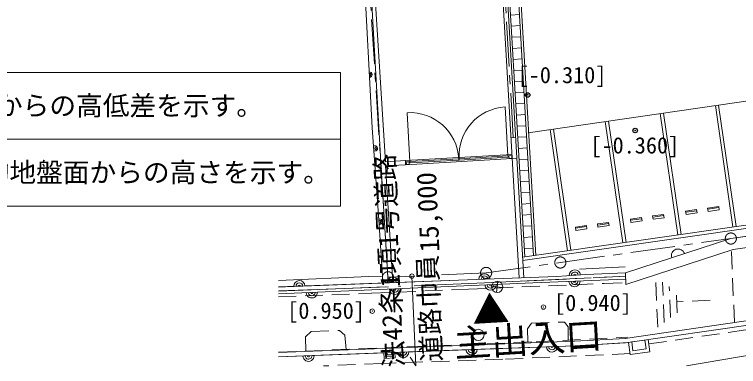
# Model space of a CAD drawing. Units: millimetres at full size, sheet at 1:400; details may follow other scales. Extents: x -117226 to 115574, y -80033 to 82367.
# Drawn here: x -37743 to -5209, y -55023 to -39221 of the extents above; entities that cross this region are included whole.
import ezdxf
from ezdxf.enums import TextEntityAlignment as Align

# ---------------------------------------------------------------- set-up
doc = ezdxf.new("R2010")
doc.units = ezdxf.units.MM
doc.header["$LTSCALE"] = 400
doc.header["$PDMODE"] = 32
doc.header["$PDSIZE"] = 200
for name, pattern in [('CHAIN1', [8, 5, -1, 1, -1]), ('DASHED2', [3, 2, -1]), ('LONG_DASHED_DOTTED', [15.25, 12, -1.5, 0.25, -1.5])]:
    doc.linetypes.add(name, pattern=pattern)
for name, color, linetype, lineweight in [('0-0_通芯', 7, 'CHAIN1', 9), ('0-8_寸法', 3, 'Continuous', 9), ('1-9_文字', 3, 'Continuous', 9), ('2-2_中線', 7, 'Continuous', 9), ('2-3_細線', 4, 'Continuous', 5), ('2-5_家具', 4, 'Continuous', 5), ('2-9_文字', 7, 'Continuous', 9), ('2-C_イス', 4, 'Continuous', 5), ('D-2_中線', 4, 'Continuous', 5), ('D-5_家具', 4, 'Continuous', 5), ('D-6_設備', 4, 'Continuous', 5), ('E-1_太線', 4, 'Continuous', 5)]:
    doc.layers.add(name, color=color, linetype=linetype, lineweight=lineweight)
doc.layers.add('5-9_文字', color=2, linetype='Continuous')
doc.styles.add('ＭＳ ゴシック', font='')
doc.styles.get('ＭＳ ゴシック').set_extended_font_data('MS Gothic')

msp = doc.modelspace()

# ---------------------------------------------------------------- linework, layer by layer
at = {"layer": '0-0_通芯'}
for p, q in [((-5553.9, -49277.8), (14339.4, -46406.1)), ((-13214.9, -50353.7), (-5553.9, -49277.8)), ((-16550.1, -50822.1), (-13214.9, -50353.7)), ((-16550.1, -50822.1), (-20961, -51017.9))]:
    msp.add_line(p, q, dxfattribs=at)
msp.add_lwpolyline([(-20961, -51017.9), (-24342, 2187), (-48468.9, 1685.9)], dxfattribs=at)
for centre in [(-5553.9, -49277.8), (-13214.9, -50353.7), (-16550.1, -50822.1), (-20961, -51017.9)]:
    msp.add_circle(centre, 250, dxfattribs=at)
at = {"layer": '0-8_寸法', "color": 7}
for p, q in [((-19884.7, -50970.1), (-19705.9, -54998.9)), ((-19705.9, -54998.9), (-19956.8, -54598.2))]:
    msp.add_line(p, q, dxfattribs=at)
at = {"layer": '0-8_寸法', "color": 6}
msp.add_point((-19884.7, -50970.1), dxfattribs=at)
at = {"layer": '1-9_文字', "color": 7}
for p, q in [((-49371.5, -41823.3), (-23087.2, -41823.3)), ((-23087.2, -41823.3), (-23087.2, -47823.3)), ((-49371.5, -44823.3), (-23087.2, -44823.3)), ((-49371.5, -47823.3), (-23087.2, -47823.3))]:
    msp.add_line(p, q, dxfattribs=at)
at = {"layer": '2-2_中線'}
for p, q in [((-21075.4, -45835.7), (-22229.1, -27622)), ((-15864.3, -37316), (-15059.5, -51046.9)), ((-15664.7, -37304.3), (-14859.6, -51039.3)), ((-21275, -45847.4), (-21754.8, -37661.4)), ((-15428.4, -44753.2), (-15228.7, -44741.5)), ((-20945, -51268.8), (-21275, -45847.4)), ((-20176.4, -45783), (-21075.4, -45835.7)), ((-20176.4, -45783), (-20165.9, -45962.7)), ((-15374, -45681.6), (-15174.3, -45669.9)), ((-20165.9, -45962.7), (-21064.4, -46015.3)), ((-20745.4, -51256.7), (-21064.4, -46015.3)), ((-20760.7, -51006.1), (-20961, -51017.9))]:
    msp.add_line(p, q, dxfattribs=at)
at = {"layer": '2-2_中線', "color": 4, "lineweight": 5}
msp.add_line((-14904.6, -50270.7), (30797.5, -43673.6), dxfattribs=at)
at = {"layer": '2-3_細線'}
for p, q in [((-14814.1, -50106.1), (-16331.4, -24220.9)), ((-14416.8, -50048.8), (-15254.2, -35761.8)), ((-14317.4, -50034.4), (-15148.2, -35861.8)), ((-14662.3, -44527.2), (23591.2, -39005.2)), ((-15450.7, -39245.1), (-15051.4, -39221.7)), ((-15421.5, -39744.2), (-15022.1, -39720.8)), ((-15392.2, -40243.4), (-14992.9, -40219.9)), ((-15362.9, -40742.5), (-14963.6, -40719.1)), ((-15333.7, -41241.6), (-14934.4, -41218.2)), ((-15304.4, -41740.8), (-14905.1, -41717.4)), ((-15275.2, -42239.9), (-14875.9, -42216.5)), ((-15245.9, -42739.1), (-14846.6, -42715.7)), ((-15216.7, -43238.2), (-14817.3, -43214.8)), ((-14913.4, -50120.5), (30754.5, -43528.2)), ((-6249.5, -43312.8), (-5463.7, -48756.4)), ((-6101.1, -43291.4), (-5315.3, -48734.9)), ((-15187.4, -43737.4), (-14788.1, -43713.9)), ((-8723.9, -43670), (-7938.1, -49113.5)), ((-8575.4, -43648.5), (-7789.6, -49092.1)), ((-15158.1, -44236.5), (-14758.8, -44213.1)), ((-11198.2, -44027.1), (-10412.4, -49470.7)), ((-11049.8, -44005.7), (-10264, -49449.3)), ((-13672.6, -44384.3), (-12886.8, -49827.9)), ((-13524.1, -44362.9), (-12738.3, -49806.5)), ((-15128.9, -44735.6), (-14729.6, -44712.2)), ((-15099.6, -45234.8), (-14700.3, -45211.4)), ((-20176.4, -45783), (-15384.5, -45501.9)), ((-20165.9, -45962.7), (-15374, -45681.6)), ((-15070.4, -45733.9), (-14671.1, -45710.5)), ((-15041.1, -46233.1), (-14641.8, -46209.7)), ((-15011.9, -46732.2), (-14612.5, -46708.8)), ((-14982.6, -47231.4), (-14583.3, -47208)), ((-14953.3, -47730.5), (-14554, -47707.1)), ((-14924.1, -48229.6), (-14524.8, -48206.2)), ((-14894.8, -48728.8), (-14495.5, -48705.4)), ((-14865.6, -49227.9), (-14466.3, -49204.5)), ((-14836.3, -49727.1), (-14437, -49703.7))]:
    msp.add_line(p, q, dxfattribs=at)
at = {"layer": '2-5_家具', "color": 2, "linetype": 'CHAIN1', "lineweight": 18}
for p, q in [((-15328.6, -44747.3), (-15764.6, -37310.1)), ((-14943.6, -51192), (-10286.3, -50969.9)), ((-20936.9, -51443.7), (-25871.1, -51628.1))]:
    msp.add_line(p, q, dxfattribs=at)
at = {"layer": '2-9_文字'}
for p, q in [((-15568.9, -45567.8), (-15697.8, -43371.6)), ((-19971.4, -45826), (-20100.2, -43629.8)), ((-20014.3, -45828.6), (-20007, -45953.4)), ((-19971.4, -45825.9), (-17775.2, -45697.1)), ((-17775.2, -45697.1), (-17771.7, -45757)), ((-17765.2, -45696.5), (-15568.9, -45567.8)), ((-15568.9, -45567.8), (-15565.4, -45627.7)), ((-15526, -45565.3), (-15518.7, -45690.1)), ((-15518.7, -45690.1), (-15393.9, -45682.8)), ((-20007, -45953.4), (-20131.8, -45960.7))]:
    msp.add_line(p, q, dxfattribs=at)
for points in [[(-20014.3, -45828.6), (-20139.1, -45835.9), (-20131.8, -45960.7)], [(-19971.4, -45825.9), (-19967.9, -45885.8), (-17771.7, -45757)], [(-17765.2, -45696.5), (-17761.7, -45756.4), (-15565.4, -45627.7)], [(-15526, -45565.3), (-15401.2, -45558), (-15393.9, -45682.8)]]:
    msp.add_lwpolyline(points, dxfattribs=at)
at = {"layer": '2-9_文字', "color": 4, "lineweight": 5}
for centre, start, end in [((-15568.9, -45567.8), 93.35703, 183.35458), ((-19971.4, -45826), 3.35947, 93.35703)]:
    msp.add_arc(centre, 2200, start, end, dxfattribs=at)
at = {"layer": '2-9_文字', "color": 2}
for p in [(-13974.2, -52354.8), (-21666.3, -52538.5)]:
    msp.add_point(p, dxfattribs=at)
at = {"layer": '2-C_イス'}
for p, q in [((-7587.9, -48052.6), (-7092, -47981.1)), ((-7566.4, -48201.1), (-7587.9, -48052.6)), ((-7084.9, -48030.5), (-7580.7, -48102.1)), ((-6099.3, -47837.8), (-6596.1, -47909.5)), ((-6092.1, -47887.2), (-6588, -47958.8)), ((-6077.9, -47986.2), (-6099.3, -47837.8)), ((-10062.2, -48409.8), (-9566.4, -48338.2)), ((-10040.8, -48558.3), (-10062.2, -48409.8)), ((-9559.2, -48387.7), (-10055.1, -48459.3)), ((-8573.6, -48194.9), (-9070.5, -48266.6)), ((-8566.5, -48244.4), (-9062.4, -48316)), ((-8552.2, -48343.4), (-8573.6, -48194.9)), ((-12536.6, -48767), (-12040.7, -48695.4)), ((-12515.1, -48915.4), (-12536.6, -48767)), ((-12033.6, -48744.9), (-12529.4, -48816.5)), ((-11048, -48552.1), (-11544.8, -48623.8)), ((-11040.9, -48601.6), (-11536.7, -48673.2)), ((-11026.6, -48700.6), (-11048, -48552.1))]:
    msp.add_line(p, q, dxfattribs=at)
for points in [[(-7566.4, -48201.1), (-7070.6, -48129.5), (-7092, -47981.1)], [(-6077.9, -47986.2), (-6574.7, -48057.9), (-6596.1, -47909.5)], [(-10040.8, -48558.3), (-9544.9, -48486.7), (-9566.4, -48338.2)], [(-8552.2, -48343.4), (-9049.1, -48415.1), (-9070.5, -48266.6)], [(-12515.1, -48915.4), (-12019.3, -48843.9), (-12040.7, -48695.4)], [(-11026.6, -48700.6), (-11523.4, -48772.3), (-11544.8, -48623.8)]]:
    msp.add_lwpolyline(points, dxfattribs=at)
at = {"layer": '5-9_文字'}
for p in [(-14682.9, -42832.9), (-9854.1, -44431.2)]:
    msp.add_point(p, dxfattribs=at)
at = {"layer": 'D-2_中線'}
for p, q in [((-10308.3, -53761.7), (24638.7, -48717.7)), ((-10279.8, -53959.7), (24657.4, -48917.1)), ((24679.3, -49416.6), (-7542.4, -54998.9))]:
    msp.add_line(p, q, dxfattribs=at)
at = {"layer": 'D-2_中線', "linetype": 'DASHED2'}
for p, q in [((-5390.7, -53051.9), (-5533.4, -49786.9)), ((-8839.7, -53254.8), (-8935.7, -51056.9)), ((-8548.7, -53041.9), (-8627.3, -51243.6)), ((-8257.7, -52829), (-8318.8, -51430.3)), ((-7966.7, -52616.1), (-8010.4, -51617)), ((-6490, -52051.1), (-7988.5, -52116.6))]:
    msp.add_line(p, q, dxfattribs=at)
at = {"layer": 'D-5_家具'}
for p, q in [((-10270.2, -51337), (-10292.9, -50818.6)), ((-25568.3, -51441.6), (-25879.2, -51456)), ((-12578, -53888.5), (-25879.2, -54388.1)), ((-12578, -53888.5), (-10291, -53760)), ((-12568.6, -54088.3), (-10279.8, -53959.7)), ((-12568.6, -54088.3), (-25879.2, -54588.2))]:
    msp.add_line(p, q, dxfattribs=at)
for points in [[(31826.8, -44580.2), (24882.8, -44884.2), (14339.4, -46406.1), (-5559.1, -49278.5), (-10292.9, -50818.6)], [(31848.7, -45079.7), (24929.6, -45382.6), (14410.8, -46901), (-5445.2, -49767.3), (-10270.2, -51337)], [(-10292.9, -50818.6), (-12074.7, -50900.6), (-13379.2, -50982.9), (-17792.9, -51151), (-25568.3, -51441.6)]]:
    msp.add_lwpolyline(points, dxfattribs=at)
msp.add_arc((-7926, -50048.5), 300, 18.02166, 198.02166, dxfattribs=at)
at = {"layer": 'D-6_設備', "linetype": 'DASHED2'}
msp.add_line((-9237, -54011.2), (20455.3, -49725.7), dxfattribs=at)
at = {"layer": 'D-6_設備'}
msp.add_lwpolyline([(-10156.4, -53941.9), (-10077.8, -54486.2), (-9187, -54357.6), (-9265.6, -53813.3)], dxfattribs=at)
msp.add_lwpolyline([(-9414.1, -53834.7), (-10007.9, -53920.4), (-9950.8, -54316.3), (-9356.9, -54230.6)], close=True, dxfattribs=at)
at = {"layer": 'E-1_太線'}
for p, q in [((-21212.9, -50962.9), (-21364.2, -48433.1)), ((-10304.3, -50556.2), (-12349.7, -50655)), ((-21818.9, -50982.4), (-25879.2, -51167.6)), ((-21212.9, -50962.9), (-21818.9, -50982.4)), ((-12074.7, -50900.6), (-10292.9, -50818.6)), ((-25879.2, -51453.6), (-21422.3, -51281.9)), ((-14449.9, -51269.5), (-22373.5, -51615.5)), ((-16028, -51201.1), (-16077.2, -51698.7)), ((-10280.7, -51096.8), (-14449.9, -51269.5)), ((-25879.2, -51456.1), (-25568.3, -51441.6)), ((-22373.5, -51615.5), (-25879.2, -51757.2)), ((-16301.4, -51425.3), (-15803.8, -51474.5)), ((-12568.6, -54088.3), (-10154.8, -53952.6)), ((-25879.2, -54591.2), (-23983.4, -54521.3))]:
    msp.add_line(p, q, dxfattribs=at)
at = {"layer": 'E-1_太線', "linetype": 'LONG_DASHED_DOTTED'}
for p, q in [((-16628.4, -51272.4), (-10286.3, -50969.9)), ((-25879.2, -51640.2), (-16628.4, -51272.4))]:
    msp.add_line(p, q, dxfattribs=at)
at = {"layer": 'E-1_太線', "linetype": 'DASHED2'}
for p, q in [((-11240.1, -51298.6), (-10273.7, -51258.1)), ((-25879.2, -51897.2), (-21700.9, -51733.4)), ((-20111.2, -54137.8), (-14303.9, -53915.1)), ((-14303.9, -53915.1), (-10190.3, -53706.8)), ((-25879.2, -54384.8), (-20111.2, -54137.8)), ((-10084.2, -54442), (-15801.4, -54698.4)), ((-21220.5, -54882.5), (-23862.8, -54998.9)), ((-15801.4, -54698.4), (-21220.5, -54882.5))]:
    msp.add_line(p, q, dxfattribs=at)
at = {"layer": 'E-1_太線'}
for points in [[(-21364.2, -48433.1), (-21670, -44306.8), (-22052.1, -37196.3)], [(-21422.3, -51281.9), (-17792.9, -51151), (-13379.2, -50982.9), (-12074.7, -50900.6)], [(-23983.4, -54521.3), (-18067.6, -54285.6), (-12568.6, -54088.3)], [(-21147.2, -54408.3), (-21137.2, -54658.1), (-20637.6, -54638.2), (-20647.6, -54388.4)], [(-21072.2, -54405.3), (-21065.3, -54580.2), (-20715.6, -54566.3), (-20722.5, -54391.4)], [(-20997.3, -54402.3), (-20993.3, -54502.3), (-20793.5, -54494.3), (-20797.5, -54394.4)]]:
    msp.add_lwpolyline(points, dxfattribs=at)
at = {"layer": 'E-1_太線', "linetype": 'DASHED2'}
for points in [[(-21700.9, -51733.4), (-17336.7, -51551.6), (-11240.1, -51298.6)], [(-14682.6, -53918.8), (-14695.6, -53325.4), (-14515.5, -53075.5), (-13021.6, -53030.5), (-12860, -53239.2), (-12856.5, -53841.8)], [(-24657.5, -54332.5), (-24669.3, -53697.8), (-24411.7, -53455.8), (-23136.9, -53411.6), (-22894.2, -53615.5), (-22840.3, -54254.7)]]:
    msp.add_lwpolyline(points, dxfattribs=at)
at = {"layer": 'E-1_太線'}
for centre in [(-16052.6, -51449.9), (-16894.7, -53603.9)]:
    msp.add_circle(centre, 250, dxfattribs=at)
for centre, radius, start, end in [((-21796.5, -41924), 125, 273.75454, 93.75454), ((-21796.5, -41924), 75, 273.75454, 93.75454), ((-21796.5, -41924), 25, 273.75454, 93.75454), ((-21553.7, -45234.4), 125, 273.75454, 93.75454), ((-21553.7, -45234.4), 75, 273.75454, 93.75454), ((-21553.7, -45234.4), 25, 273.75454, 93.75454), ((-21330.9, -48525.1), 125, 273.75454, 93.75454), ((-21330.9, -48525.1), 75, 273.75454, 93.75454), ((-21330.9, -48525.1), 25, 273.75454, 93.75454), ((-12565.6, -50931.6), 250.1, 3.60942, 183.60942), ((-20736.6, -51257.2), 250.1, 2.06533, 182.06533), ((-16624.6, -51106.5), 250.1, 2.18147, 182.18147), ((-16624.6, -51106.5), 150, 2.18147, 182.18147), ((-16624.6, -51106.5), 50, 2.18147, 182.18147), ((-12565.6, -50931.6), 150, 3.60942, 183.60942), ((-12565.6, -50931.6), 50, 3.60942, 183.60942), ((-24939.8, -51417.4), 250.1, 2.20604, 182.20604), ((-24939.8, -51417.4), 150, 2.20604, 182.20604), ((-24939.8, -51417.4), 50, 2.20604, 182.20604), ((-20736.6, -51257.2), 150, 2.06533, 182.06533), ((-20736.6, -51257.2), 50, 2.06533, 182.06533), ((-16351.1, -51352.5), 250.1, 182.50031, 2.50031), ((-16351.1, -51352.5), 150, 182.50031, 2.50031), ((-16351.1, -51352.5), 50, 182.50031, 2.50031), ((-12580, -51192), 250.1, 182.37201, 2.37201), ((-12580, -51192), 150, 182.37201, 2.37201), ((-12580, -51192), 50, 182.37201, 2.37201), ((-24384, -51696.8), 250.1, 182.31453, 2.31453), ((-24384, -51696.8), 150, 182.31453, 2.31453), ((-24384, -51696.8), 50, 182.31453, 2.31453), ((-20645.1, -51540), 250.1, 182.50031, 2.50031), ((-20645.1, -51540), 150, 182.50031, 2.50031), ((-20645.1, -51540), 50, 182.50031, 2.50031), ((-17206.5, -54254.7), 250.1, 182.0547, 2.0547), ((-17206.5, -54254.7), 150, 182.0547, 2.0547), ((-17206.5, -54254.7), 50, 182.0547, 2.0547), ((-13592.7, -54125.1), 250.1, 182.0547, 2.0547), ((-13592.7, -54125.1), 150, 182.0547, 2.0547), ((-13592.7, -54125.1), 50, 182.0547, 2.0547), ((-24529.1, -54541.4), 250.1, 182.11112, 2.11112), ((-24529.1, -54541.4), 150, 182.11112, 2.11112), ((-24529.1, -54541.4), 50, 182.11112, 2.11112), ((-20274.6, -54373.5), 250.1, 182.28145, 2.28145), ((-20274.6, -54373.5), 150, 182.28145, 2.28145), ((-20274.6, -54373.5), 50, 182.28145, 2.28145)]:
    msp.add_arc(centre, radius, start, end, dxfattribs=at)

# ---------------------------------------------------------------- texts
at = {"layer": '0-8_寸法', "style": 'ＭＳ ゴシック'}
for s, p in [('法42条1項1号道路', (-19989.6, -55031.8)), ('15,000', (-18382.1, -49855.9)), ('道路巾員', (-18285.7, -54774.6))]:
    msp.add_text(s, height=879.8, rotation=92.541, dxfattribs=at).set_placement(p, align=Align.BOTTOM_LEFT)
at = {"layer": '1-9_文字', "style": 'ＭＳ ゴシック'}
for s, p in [('KBMからの高低差を示す。', (-40371.5, -44014)), ('平均地盤面からの高さを示す。', (-40371.5, -47014))]:
    msp.add_text(s, height=879.8, dxfattribs=at).set_placement(p, align=Align.BOTTOM_LEFT)
at = {"layer": '2-9_文字', "color": 2, "style": 'ＭＳ ゴシック'}
for s, p in [('▲', (-17131.9, -53497.6)), ('主出入口', (-17932.1, -54967.5))]:
    msp.add_text(s, height=1222, rotation=3.355, dxfattribs=at).set_placement(p, align=Align.BOTTOM_LEFT)
for s, p in [('[0.940]', (-13495.5, -52749.3)), ('[0.950]', (-25487, -53102.9))]:
    msp.add_text(s, height=733.1, dxfattribs=at).set_placement(p, align=Align.BOTTOM_LEFT)
at = {"layer": '5-9_文字', "style": 'ＭＳ ゴシック'}
for s, p in [('[-0.310]', (-15133.9, -42524)), ('[-0.360]', (-11863.9, -45681.3))]:
    msp.add_text(s, height=733.1, dxfattribs=at).set_placement(p, align=Align.BOTTOM_LEFT)

doc.saveas('drawing.dxf')
